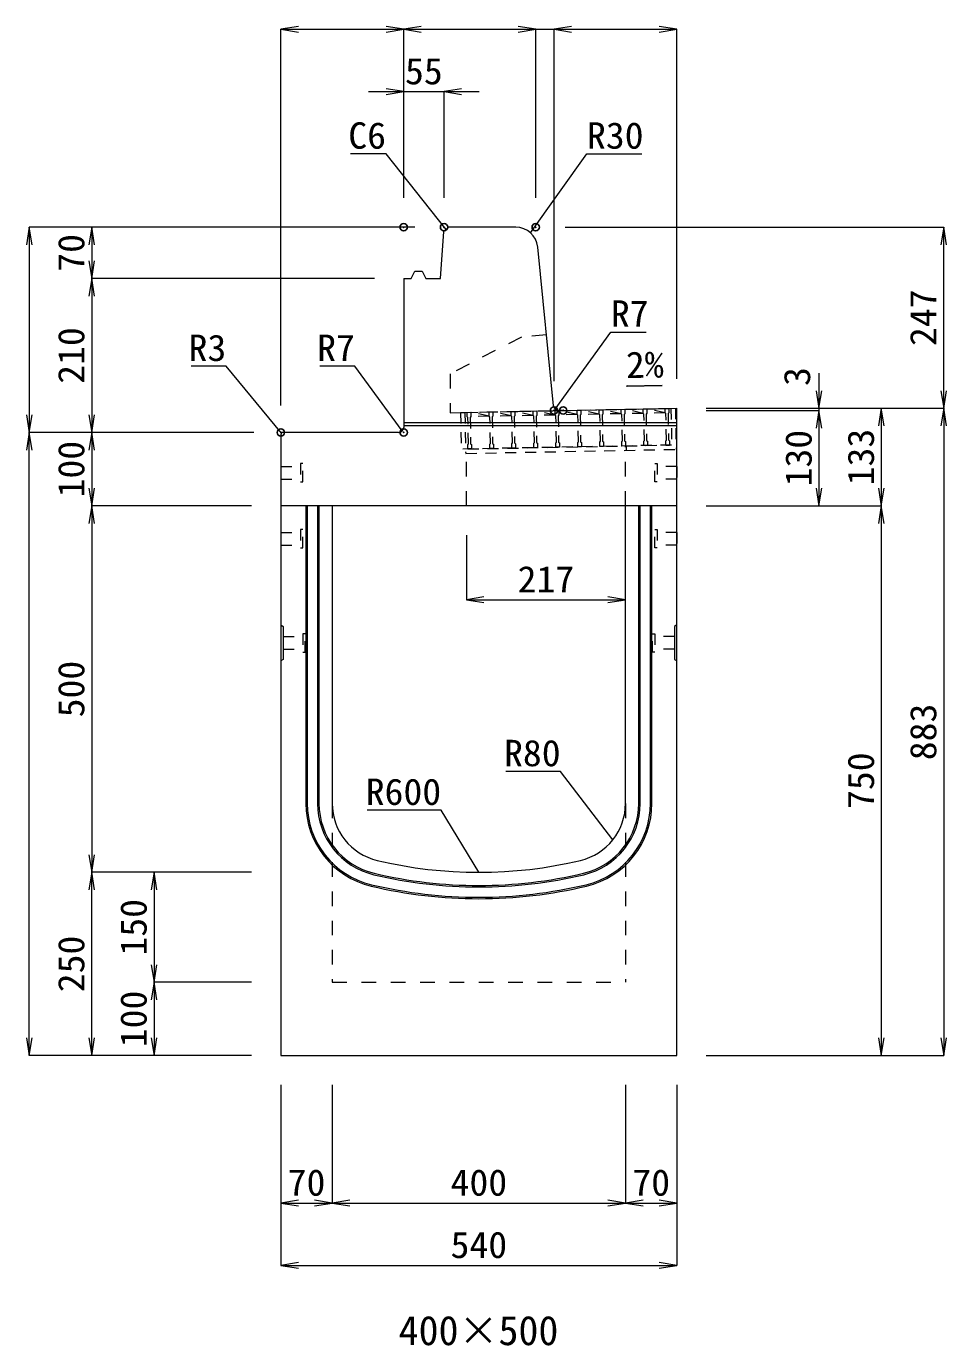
# Model space of a CAD drawing. Units: millimetres at full size; some dimension numbers follow another scale. Extents: x -18734 to 51600, y -18820 to 17820.
# Drawn here: x -7417 to -6162, y 7093 to 8892 of the extents above; entities that cross this region are included whole.
import ezdxf
from ezdxf.enums import TextEntityAlignment as Align

# ---------------------------------------------------------------- set-up
doc = ezdxf.new("R2010")
doc.units = ezdxf.units.MM
doc.header["$LTSCALE"] = 20
doc.header["$PDMODE"] = 32
doc.header["$PDSIZE"] = 10
doc.linetypes.add('USER1', pattern=[2, 1, -1])
doc.linetypes.add('USER2', pattern=[1.35, 0.75, -0.6])
for name, color, linetype, lineweight in [('インサート', 3, 'USER2', 9), ('グレーチング', 7, 'USER2', 5), ('受枠', 3, 'USER2', 9), ('寸法線', 7, 'Continuous', 13), ('引出線', 4, 'Continuous', 13), ('本体', 2, 'Continuous', 13), ('目地', 132, 'Continuous', 5)]:
    doc.layers.add(name, color=color, linetype=linetype, lineweight=lineweight)
doc.layers.add('作業エリア', color=11, linetype='Continuous')
doc.layers.add('文字', color=7, linetype='Continuous')
doc.styles.add('ＭＳ 明朝', font='')
doc.styles.get('ＭＳ 明朝').set_extended_font_data('MS Mincho')

# ---------------------------------------------------------------- blocks, each defined once
blk = doc.blocks.new('open_arrow')
at = {"color": 0, "linetype": 'Continuous', "lineweight": -2}
blk.add_lwpolyline([(7.5, 1.25), (0, 0), (7.5, -1.25)], dxfattribs=at)

msp = doc.modelspace()

# ---------------------------------------------------------------- linework, layer by layer
at = {"layer": 'インサート'}
for p, q in [((-7070, 8291.66), (-7043, 8291.66)), ((-7070, 8291.66), (-7070, 8274.66)), ((-7040, 8295.66), (-7043, 8295.66)), ((-7043, 8295.66), (-7043, 8270.66)), ((-7040, 8270.66), (-7040, 8295.66)), ((-6560, 8295.66), (-6557, 8295.66)), ((-6560, 8270.66), (-6560, 8295.66)), ((-6557, 8295.66), (-6557, 8270.66)), ((-6530, 8291.66), (-6557, 8291.66)), ((-6530, 8291.66), (-6530, 8274.66)), ((-7070, 8274.66), (-7043, 8274.66)), ((-7043, 8270.66), (-7040, 8270.66)), ((-6557, 8270.66), (-6560, 8270.66)), ((-6530, 8274.66), (-6557, 8274.66)), ((-7070, 8201.66), (-7043, 8201.66)), ((-7070, 8201.66), (-7070, 8184.66)), ((-7040, 8205.66), (-7043, 8205.66)), ((-7043, 8205.66), (-7043, 8180.66)), ((-7040, 8180.66), (-7040, 8205.66)), ((-6560, 8205.66), (-6557, 8205.66)), ((-6560, 8180.66), (-6560, 8205.66)), ((-6557, 8205.66), (-6557, 8180.66)), ((-6530, 8201.66), (-6557, 8201.66)), ((-6530, 8201.66), (-6530, 8184.66)), ((-7070, 8184.66), (-7043, 8184.66)), ((-7043, 8180.66), (-7040, 8180.66)), ((-6557, 8180.66), (-6560, 8180.66)), ((-6530, 8184.66), (-6557, 8184.66)), ((-7036.8, 8063.66), (-7039.8, 8063.66)), ((-7039.8, 8063.66), (-7039.8, 8038.66)), ((-7036.8, 8038.66), (-7036.8, 8063.66)), ((-6563.2, 8063.66), (-6560.2, 8063.66)), ((-6563.2, 8038.66), (-6563.2, 8063.66)), ((-6560.2, 8063.66), (-6560.2, 8038.66)), ((-7066.8, 8059.66), (-7039.8, 8059.66)), ((-7066.8, 8059.66), (-7066.8, 8042.66)), ((-6533.2, 8059.66), (-6560.2, 8059.66)), ((-6533.2, 8059.66), (-6533.2, 8042.66)), ((-7066.8, 8042.66), (-7039.8, 8042.66)), ((-7039.8, 8038.66), (-7036.8, 8038.66)), ((-6560.2, 8038.66), (-6563.2, 8038.66)), ((-6533.2, 8042.66), (-6560.2, 8042.66))]:
    msp.add_line(p, q, dxfattribs=at)
at = {"layer": 'グレーチング'}
for p, q in [((-6816.03, 8365.63), (-6541.08, 8370.95)), ((-6635.95, 8363.11), (-6661.06, 8368.63)), ((-6605.95, 8363.69), (-6631.07, 8369.21)), ((-6575.96, 8364.27), (-6601.07, 8369.79)), ((-6545.96, 8364.85), (-6571.08, 8370.37)), ((-6785.92, 8360.21), (-6811.03, 8365.72)), ((-6785.92, 8360.21), (-6810.92, 8359.73)), ((-6755.93, 8360.79), (-6781.04, 8366.31)), ((-6755.93, 8360.79), (-6780.92, 8360.31)), ((-6725.93, 8361.37), (-6751.04, 8366.89)), ((-6725.93, 8361.37), (-6750.93, 8360.89)), ((-6695.94, 8361.95), (-6721.05, 8367.47)), ((-6695.94, 8361.95), (-6720.93, 8361.47)), ((-6665.94, 8362.53), (-6691.05, 8368.05)), ((-6665.94, 8362.53), (-6690.94, 8362.05)), ((-6635.95, 8363.11), (-6660.94, 8362.63)), ((-6605.95, 8363.69), (-6630.95, 8363.21)), ((-6575.96, 8364.27), (-6600.95, 8363.79)), ((-6545.96, 8364.85), (-6570.96, 8364.37)), ((-6815.06, 8315.64), (-6540.11, 8320.96))]:
    msp.add_line(p, q, dxfattribs=at)
for points in [[(-6664.23, 8325.56), (-6664.92, 8361.55), (-6665.94, 8362.53), (-6666.06, 8368.53), (-6661.06, 8368.63), (-6660.94, 8362.63), (-6661.92, 8361.61), (-6661.23, 8325.62), (-6660.21, 8324.64), (-6660.09, 8318.64), (-6665.09, 8318.54), (-6665.21, 8324.54)], [(-6634.23, 8326.14), (-6634.93, 8362.13), (-6635.95, 8363.11), (-6636.06, 8369.11), (-6631.07, 8369.21), (-6630.95, 8363.21), (-6631.93, 8362.19), (-6631.23, 8326.2), (-6630.21, 8325.22), (-6630.1, 8319.22), (-6635.1, 8319.12), (-6635.21, 8325.12)], [(-6600.95, 8363.79), (-6601.94, 8362.77), (-6601.24, 8326.78), (-6600.22, 8325.8), (-6600.1, 8319.8), (-6605.1, 8319.7), (-6605.22, 8325.7), (-6604.24, 8326.72), (-6604.93, 8362.71), (-6605.95, 8363.69), (-6606.07, 8369.69), (-6601.07, 8369.79)], [(-6570.96, 8364.37), (-6571.94, 8363.35), (-6571.24, 8327.36), (-6570.22, 8326.38), (-6570.11, 8320.38), (-6575.11, 8320.28), (-6575.22, 8326.28), (-6574.24, 8327.3), (-6574.94, 8363.29), (-6575.96, 8364.27), (-6576.08, 8370.27), (-6571.08, 8370.37)], [(-6545.11, 8320.86), (-6545.23, 8326.86), (-6544.25, 8327.88), (-6544.95, 8363.87), (-6545.96, 8364.85), (-6546.08, 8370.85), (-6541.08, 8370.95), (-6540.97, 8364.95), (-6541.95, 8363.93), (-6541.25, 8327.94), (-6540.23, 8326.96), (-6540.11, 8320.96)], [(-6816.03, 8365.63), (-6811.03, 8365.72), (-6810.92, 8359.73), (-6811.9, 8358.71), (-6811.2, 8322.71), (-6810.18, 8321.73), (-6810.06, 8315.73), (-6815.06, 8315.64), (-6815.18, 8321.64), (-6814.2, 8322.66), (-6814.9, 8358.65), (-6815.91, 8359.63)], [(-6781.2, 8323.29), (-6780.19, 8322.31), (-6780.07, 8316.31), (-6785.07, 8316.22), (-6785.18, 8322.22), (-6784.2, 8323.24), (-6784.9, 8359.23), (-6785.92, 8360.21), (-6786.04, 8366.21), (-6781.04, 8366.31), (-6780.92, 8360.31), (-6781.9, 8359.29)], [(-6751.21, 8323.87), (-6750.19, 8322.89), (-6750.08, 8316.9), (-6755.07, 8316.8), (-6755.19, 8322.8), (-6754.21, 8323.82), (-6754.91, 8359.81), (-6755.93, 8360.79), (-6756.04, 8366.79), (-6751.04, 8366.89), (-6750.93, 8360.89), (-6751.91, 8359.87)], [(-6721.22, 8324.45), (-6720.2, 8323.47), (-6720.08, 8317.48), (-6725.08, 8317.38), (-6725.2, 8323.38), (-6724.22, 8324.4), (-6724.91, 8360.39), (-6725.93, 8361.37), (-6726.05, 8367.37), (-6721.05, 8367.47), (-6720.93, 8361.47), (-6721.91, 8360.45)], [(-6691.22, 8325.04), (-6690.2, 8324.06), (-6690.09, 8318.06), (-6695.09, 8317.96), (-6695.2, 8323.96), (-6694.22, 8324.98), (-6694.92, 8360.97), (-6695.94, 8361.95), (-6696.05, 8367.95), (-6691.05, 8368.05), (-6690.94, 8362.05), (-6691.92, 8361.03)]]:
    msp.add_lwpolyline(points, close=True, dxfattribs=at)
at = {"layer": '作業エリア'}
for p in [(-6902.5, 8618.16), (-6902.5, 8618.16), (-6847.5, 8618.16), (-6722.5, 8618.16), (-6697.5, 8368.16), (-6685, 8368.16), (-7070, 8338.16), (-6902.5, 8338.16)]:
    msp.add_point(p, dxfattribs=at)
at = {"layer": '受枠'}
for p, q in [((-6825.03, 8365.45), (-6532.08, 8371.12)), ((-6538.08, 8371.01), (-6537.11, 8321.02)), ((-6532.08, 8371.12), (-6531, 8315.13)), ((-6825.03, 8365.45), (-6824.06, 8315.46)), ((-6819.03, 8365.57), (-6817.95, 8309.58)), ((-6537.11, 8321.02), (-6824.06, 8315.46)), ((-6817.95, 8309.58), (-6531, 8315.13))]:
    msp.add_line(p, q, dxfattribs=at)
at = {"layer": '受枠', "linetype": 'Continuous'}
msp.add_line((-6599.1, 8319.82), (-6598.99, 8313.82), dxfattribs=at)
at = {"layer": '寸法線'}
for p, q in [((-7070, 8888.12), (-6902.5, 8888.12)), ((-7070, 8375.16), (-7070, 8888.12)), ((-6902.5, 8658.16), (-6902.5, 8888.12)), ((-6902.5, 8888.12), (-6722.5, 8888.12)), ((-6902.5, 8658.16), (-6902.5, 8888.12)), ((-6770.5, 8888.12), (-6649.5, 8888.12)), ((-6722.5, 8658.16), (-6722.5, 8888.12)), ((-6722.5, 8658.16), (-6722.5, 8888.12)), ((-6697.5, 8408.16), (-6697.5, 8888.12)), ((-6697.5, 8888.12), (-6530, 8888.12)), ((-6697.5, 8408.16), (-6697.5, 8888.12)), ((-6530, 8411.16), (-6530, 8888.12)), ((-6950.5, 8803.12), (-6799.5, 8803.12)), ((-6902.5, 8658.16), (-6902.5, 8803.12)), ((-6847.5, 8658.16), (-6847.5, 8803.12)), ((-7412.94, 8618.16), (-7412.94, 8338.16)), ((-6887.5, 8618.16), (-7412.94, 8618.16)), ((-7327.94, 8618.16), (-7327.94, 8548.16)), ((-6887.5, 8618.16), (-7327.94, 8618.16)), ((-6682.5, 8618.16), (-6166.22, 8618.16)), ((-6166.22, 8371.16), (-6166.22, 8618.16)), ((-6942.5, 8548.16), (-7327.94, 8548.16)), ((-7327.94, 8548.16), (-7327.94, 8338.16)), ((-6942.5, 8548.16), (-7327.94, 8548.16)), ((-6336.22, 8419.16), (-6336.22, 8320.16)), ((-6490, 8371.16), (-6336.22, 8371.16)), ((-6490, 8371.16), (-6251.22, 8371.16)), ((-6490, 8371.16), (-6166.22, 8371.16)), ((-6490, 8371.16), (-6166.22, 8371.16)), ((-6490, 8368.16), (-6336.22, 8368.16)), ((-6490, 8368.16), (-6336.22, 8368.16)), ((-6336.22, 8368.16), (-6336.22, 8238.16)), ((-6251.22, 8371.16), (-6251.22, 8238.16)), ((-6166.22, 8371.16), (-6166.22, 7488.16)), ((-7107, 8338.16), (-7412.94, 8338.16)), ((-7412.94, 7488.16), (-7412.94, 8338.16)), ((-7107, 8338.16), (-7412.94, 8338.16)), ((-7327.94, 8338.16), (-7327.94, 8238.16)), ((-7107, 8338.16), (-7327.94, 8338.16)), ((-7110, 8338.16), (-7327.94, 8338.16)), ((-7110, 8238.16), (-7327.94, 8238.16)), ((-7327.94, 8238.16), (-7327.94, 7738.16)), ((-7110, 8238.16), (-7327.94, 8238.16)), ((-6490, 8238.16), (-6336.22, 8238.16)), ((-6490, 8238.16), (-6251.22, 8238.16)), ((-6490, 8238.16), (-6251.22, 8238.16)), ((-6251.22, 8238.16), (-6251.22, 7488.16)), ((-6817, 8198.16), (-6817, 8110)), ((-6817, 8110), (-6600, 8110)), ((-7110, 7738.16), (-7327.94, 7738.16)), ((-7327.94, 7488.16), (-7327.94, 7738.16)), ((-7110, 7738.16), (-7327.94, 7738.16)), ((-7242.94, 7738.16), (-7242.94, 7588.16)), ((-7110, 7738.16), (-7242.94, 7738.16)), ((-7110, 7588.16), (-7242.94, 7588.16)), ((-7242.94, 7588.16), (-7242.94, 7488.16)), ((-7110, 7588.16), (-7242.94, 7588.16)), ((-7110, 7488.16), (-7412.94, 7488.16)), ((-7110, 7488.16), (-7327.94, 7488.16)), ((-7110, 7488.16), (-7242.94, 7488.16)), ((-6490, 7488.16), (-6251.22, 7488.16)), ((-6490, 7488.16), (-6166.22, 7488.16)), ((-7070, 7448.16), (-7070, 7287.01)), ((-7070, 7448.16), (-7070, 7202.01)), ((-7000, 7448.16), (-7000, 7287.01)), ((-7000, 7448.16), (-7000, 7287.01)), ((-6600, 7448.16), (-6600, 7287.01)), ((-6600, 7448.16), (-6600, 7287.01)), ((-6530, 7448.16), (-6530, 7287.01)), ((-6530, 7448.16), (-6530, 7202.01)), ((-7070, 7287.01), (-7000, 7287.01)), ((-7000, 7287.01), (-6600, 7287.01)), ((-6600, 7287.01), (-6530, 7287.01)), ((-7070, 7202.01), (-6530, 7202.01))]:
    msp.add_line(p, q, dxfattribs=at)
at = {"layer": '引出線'}
for points in [[(-6844.71, 8615.17), (-6926.59, 8718.1), (-6974.93, 8718.1)], [(-6729.52, 8610.41), (-6652.6, 8718.1), (-6577.92, 8718.1)], [(-6695.86, 8369.97), (-6620, 8475.18), (-6572.07, 8475.18)], [(-7069.12, 8337.29), (-7144.38, 8428.46), (-7192.11, 8428.46)], [(-6904.55, 8340.21), (-6969.03, 8428.46), (-7016.96, 8428.46)], [(-6598.86, 8401.42), (-6550.15, 8402.4), (-6598.89, 8401.42)], [(-6617.24, 7782.59), (-6688.5, 7875.69), (-6763.17, 7875.69)], [(-6800, 7738.16), (-6851.37, 7822.91), (-6952.37, 7822.91)]]:
    msp.add_lwpolyline(points, dxfattribs=at)
at = {"layer": '本体'}
for p, q in [((-6852.5, 8548.16), (-6847.93, 8612.18)), ((-6847.93, 8612.18), (-6841.5, 8618.16)), ((-6749.65, 8618.16), (-6841.5, 8618.16)), ((-6698.13, 8374.47), (-6719.8, 8591.15)), ((-6902.5, 8548.16), (-6902.5, 8345.16)), ((-6902.5, 8548.16), (-6892.5, 8548.16)), ((-6892.5, 8548.16), (-6887.5, 8558.16)), ((-6887.5, 8558.16), (-6877.5, 8558.16)), ((-6877.5, 8558.16), (-6872.5, 8548.16)), ((-6872.5, 8548.16), (-6852.5, 8548.16)), ((-6685, 8368.16), (-6691.17, 8368.16)), ((-6685, 8368.16), (-6530, 8371.16)), ((-6530, 8238.16), (-6530, 8371.16)), ((-7070, 8335.16), (-7070, 8238.16)), ((-6909.5, 8338.16), (-7067, 8338.16)), ((-7070, 8238.16), (-7070, 7488.16)), ((-7000, 8238.16), (-7070, 8238.16)), ((-6530, 8238.16), (-7070, 8238.16)), ((-7000, 8238.16), (-7000, 7832.2)), ((-6600, 7832.2), (-6600, 8238.16)), ((-6530, 8238.16), (-6600, 8238.16)), ((-6530, 7488.16), (-6530, 8238.16)), ((-7070, 7488.16), (-6530, 7488.16))]:
    msp.add_line(p, q, dxfattribs=at)
at = {"layer": '本体', "linetype": 'USER1'}
for p, q in [((-6742, 8468.16), (-6839, 8418.16)), ((-6707.8, 8471.16), (-6742, 8468.16)), ((-6839, 8418.16), (-6839, 8365.18)), ((-6839, 8365.18), (-6685, 8368.16)), ((-6817, 8238.16), (-6817, 8315.6)), ((-6600, 8238.16), (-6600, 8319.8))]:
    msp.add_line(p, q, dxfattribs=at)
at = {"layer": '本体', "lineweight": 9}
for p, q in [((-7070, 8075.66), (-7066.8, 8073.66)), ((-7066.8, 8073.66), (-7066.8, 8028.66)), ((-6530, 8075.66), (-6533.2, 8073.66)), ((-6533.2, 8073.66), (-6533.2, 8028.66)), ((-7066.8, 8028.66), (-7070, 8026.66)), ((-6533.2, 8028.66), (-6530, 8026.66))]:
    msp.add_line(p, q, dxfattribs=at)
at = {"layer": '本体', "linetype": 'USER1', "lineweight": 15}
for p, q in [((-7000, 7832.2), (-7000, 7588.16)), ((-6600, 7832.2), (-6600, 7588.16)), ((-7000, 7588.16), (-6600, 7588.16))]:
    msp.add_line(p, q, dxfattribs=at)
at = {"layer": '本体'}
for centre, radius, start, end in [((-6749.65, 8588.16), 30, 5.71059, 90), ((-6691.17, 8375.16), 7, 185.71059, 270), ((-7067, 8335.16), 3, 90, 180), ((-6909.5, 8345.16), 7, 270, 0), ((-6920, 7832.2), 80, 180, 256.65764), ((-6680, 7832.2), 80, 283.34236, 0), ((-6800, 8338.16), 600, 256.65764, 283.34236)]:
    msp.add_arc(centre, radius, start, end, dxfattribs=at)
at = {"layer": '目地'}
for p, q in [((-6530, 8351.16), (-6902.5, 8351.16)), ((-6530, 8347.16), (-6902.5, 8347.16)), ((-7036, 8238.16), (-7036, 7832.2)), ((-7034, 8238.16), (-7034, 7832.2)), ((-7020, 8238.16), (-7020, 7832.2)), ((-7018, 8238.16), (-7018, 7832.2)), ((-6582, 7832.2), (-6582, 8238.16)), ((-6580, 7832.2), (-6580, 8238.16)), ((-6566, 7832.2), (-6566, 8238.16)), ((-6564, 7832.2), (-6564, 8238.16))]:
    msp.add_line(p, q, dxfattribs=at)
for centre, radius, start, end in [((-6920, 7832.2), 116, 180, 256.65764), ((-6920, 7832.2), 114, 180, 256.65764), ((-6920, 7832.2), 100, 180, 256.65764), ((-6920, 7832.2), 98, 180, 256.65764), ((-6680, 7832.2), 98, 283.34236, 0), ((-6680, 7832.2), 100, 283.34236, 0), ((-6680, 7832.2), 114, 283.34236, 360), ((-6680, 7832.2), 116, 283.34236, 360), ((-6800, 8338.16), 634, 256.65764, 283.34236), ((-6800, 8338.16), 620, 256.65764, 283.34236), ((-6800, 8338.16), 618, 256.65764, 283.34236), ((-6800, 8338.16), 636, 256.65764, 283.34236)]:
    msp.add_arc(centre, radius, start, end, dxfattribs=at)

# ---------------------------------------------------------------- block references
at = {"layer": '寸法線', "xscale": 3.2, "yscale": 3.2}
for p in [(-7070, 8888.12), (-6902.5, 8888.12), (-6697.5, 8888.12), (-6697.5, 8888.12), (-6847.5, 8803.12), (-6817, 8110), (-7070, 7287.01), (-7000, 7287.01), (-6600, 7287.01), (-7070, 7202.01)]:
    msp.add_blockref('open_arrow', p, dxfattribs=at)
for p, rotation in [((-6902.5, 8888.12), 180), ((-6722.5, 8888.12), 180), ((-6722.5, 8888.12), 180), ((-6530, 8888.12), 180), ((-6902.5, 8803.12), 180), ((-7412.94, 8618.16), 270), ((-7327.94, 8618.16), 270), ((-6166.22, 8618.16), 270), ((-7327.94, 8548.16), 90), ((-7327.94, 8548.16), 270), ((-6336.22, 8371.16), 90), ((-6166.22, 8371.16), 90), ((-6336.22, 8368.16), 270), ((-6336.22, 8368.16), 270), ((-6251.22, 8371.16), 270), ((-6166.22, 8371.16), 270), ((-7412.94, 8338.16), 90), ((-7327.94, 8338.16), 90), ((-7412.94, 8338.16), 270), ((-7327.94, 8338.16), 270), ((-7327.94, 8238.16), 90), ((-6336.22, 8238.16), 90), ((-6251.22, 8238.16), 90), ((-7327.94, 8238.16), 270), ((-6251.22, 8238.16), 270), ((-6600, 8110), 180), ((-7327.94, 7738.16), 90), ((-7327.94, 7738.16), 270), ((-7242.94, 7738.16), 270), ((-7242.94, 7588.16), 90), ((-7242.94, 7588.16), 270), ((-7412.94, 7488.16), 90), ((-7327.94, 7488.16), 90), ((-7242.94, 7488.16), 90), ((-6251.22, 7488.16), 90), ((-6166.22, 7488.16), 90), ((-7000, 7287.01), 180), ((-6600, 7287.01), 180), ((-6530, 7287.01), 180), ((-6530, 7202.01), 180)]:
    msp.add_blockref('open_arrow', p, dxfattribs=dict(at, rotation=rotation))
at = {"layer": '引出線'}
for p, xscale, yscale, rotation in [((-6844.71, 8615.17), 0.16, 0.16, 128.5), ((-6729.52, 8610.41), 0.16, 0.16, 54.5), ((-6598.86, 8401.42), 0.16, 0.16, 1.1), ((-6695.86, 8369.97), 0.16, 0.16, 54.2), ((-7069.12, 8337.29), 0.16, 0.16, 129.5), ((-6904.55, 8340.21), 0.16, 0.16, 126.2), ((-6617.24, 7782.59), 0.133, 0.133, 127.4), ((-6800, 7738.16), 0.133, 0.133, 121.2)]:
    msp.add_blockref('open_arrow', p, dxfattribs=dict(at, xscale=xscale, yscale=yscale, rotation=rotation))

# ---------------------------------------------------------------- texts
at = {"layer": '寸法線', "style": 'ＭＳ 明朝', "width": 1.05}
for s, p in [('55', (-6875, 8831.12)), ('217', (-6708.5, 8138)), ('70', (-7035, 7315.01)), ('400', (-6800, 7315.01)), ('70', (-6565, 7315.01)), ('540', (-6800, 7230.01))]:
    msp.add_text(s, height=36.03, dxfattribs=at).set_placement(p, align=Align.MIDDLE_CENTER)
for s, p in [('70', (-7355.94, 8583.16)), ('247', (-6194.22, 8494.66)), ('210', (-7355.94, 8443.16)), ('3', (-6366.22, 8414.5)), ('130', (-6364.22, 8303.16)), ('133', (-6279.22, 8304.66)), ('100', (-7355.94, 8288.16)), ('500', (-7355.94, 7988.16)), ('883', (-6194.22, 7929.66)), ('750', (-6279.22, 7863.16)), ('150', (-7270.94, 7663.16)), ('250', (-7355.94, 7613.16)), ('100', (-7270.94, 7538.16))]:
    msp.add_text(s, height=36.03, rotation=90, dxfattribs=at).set_placement(p, align=Align.MIDDLE_CENTER)
at = {"layer": '引出線', "style": 'ＭＳ 明朝', "width": 1.05}
for s, p in [('C6', (-6926.59, 8761.3)), ('R3', (-7144.38, 8471.66)), ('R7', (-6969.03, 8471.66)), ('R80', (-6688.5, 7918.89)), ('R600', (-6851.37, 7866.11))]:
    msp.add_text(s, height=36.03, dxfattribs=at).set_placement(p, align=Align.TOP_RIGHT)
for s, p in [('R30', (-6652.6, 8761.3)), ('R7', (-6620, 8518.38))]:
    msp.add_text(s, height=36.03, dxfattribs=at).set_placement(p, align=Align.TOP_LEFT)
msp.add_text('2%', height=36.03, rotation=1.146, dxfattribs=at).set_placement((-6599.83, 8448.32), align=Align.TOP_LEFT)
at = {"layer": '文字', "style": 'ＭＳ 明朝'}
msp.add_text('400×500', height=40.03, dxfattribs=at).set_placement((-6800.48, 7113.19), align=Align.MIDDLE_CENTER)

doc.saveas('drawing.dxf')
